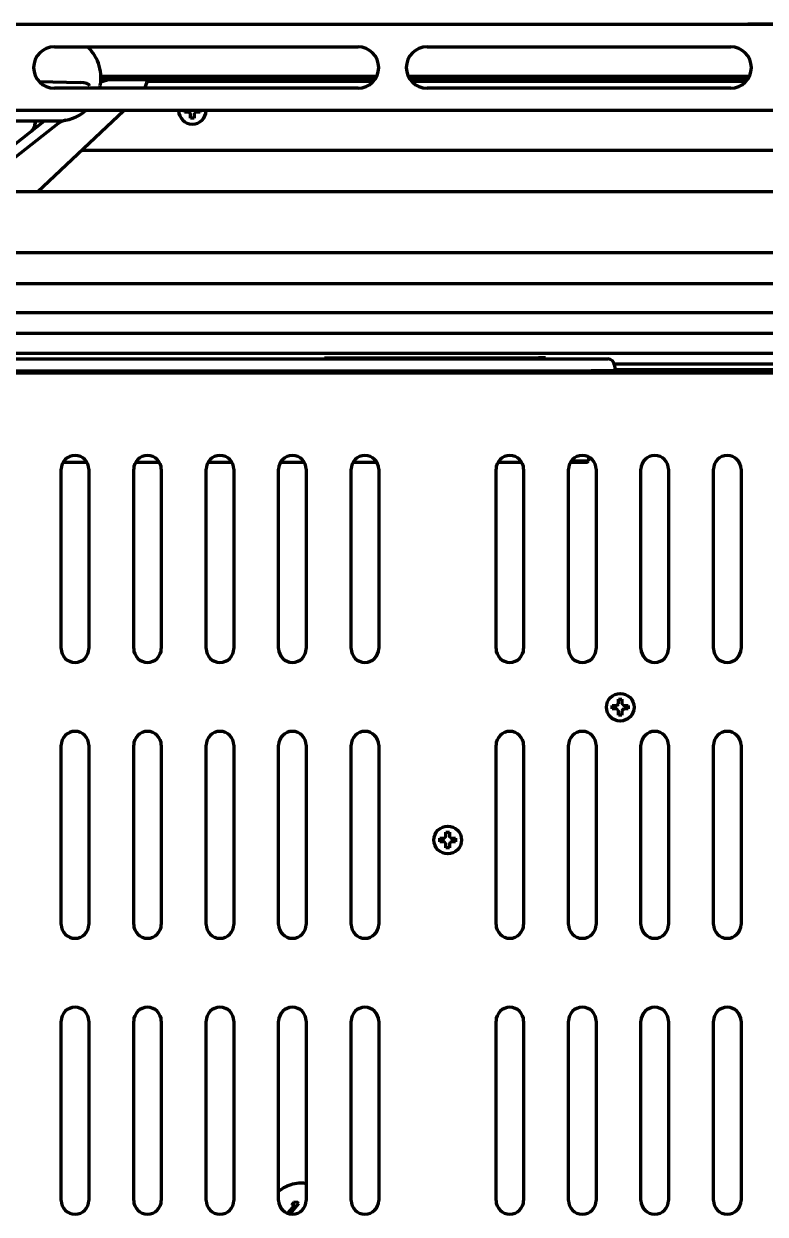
# Model space of a CAD drawing. Header units: inches. Extents: x 904 to 7172, y 213 to 5528.
# Drawn here: x 2975.3 to 3190.1, y 5104 to 5449.2 of the extents above; entities that cross this region are included whole.
import ezdxf

# ---------------------------------------------------------------- set-up
doc = ezdxf.new("R2010")
doc.units = ezdxf.units.IN

msp = doc.modelspace()

# ---------------------------------------------------------------- linework, layer by layer
at = {"linetype": 'Continuous', "lineweight": 70}
for p, q in [((3517.12, 5449.03), (2971.12, 5449.03)), ((3156.38, 5449.2), (3156.38, 5449.03)), ((3178.98, 5449.2), (3178.98, 5449.03)), ((3185.14, 5449.2), (3185.14, 5449.03)), ((2984.12, 5442.53), (3072.12, 5442.53)), ((3092.12, 5442.53), (3180.12, 5442.53)), ((2997.61, 5434.03), (3077.57, 5434.03)), ((3086.67, 5434.03), (3185.58, 5434.03)), ((2979.74, 5432.43), (2991.62, 5432.22)), ((3072.12, 5430.53), (2984.12, 5430.53)), ((3000.19, 5433.03), (2997.55, 5432.24)), ((2997.61, 5433.03), (3076.99, 5433.03)), ((3010.98, 5432.53), (3076.59, 5432.53)), ((3087.25, 5433.03), (3185, 5433.03)), ((3087.65, 5432.53), (3184.59, 5432.53)), ((3180.12, 5430.53), (3092.12, 5430.53)), ((3517.12, 5424.03), (2971.12, 5424.03)), ((2979.22, 5400.53), (3004.21, 5424.03)), ((3021.82, 5423.63), (3021.82, 5424.03)), ((3026.42, 5424.03), (3026.42, 5423.63)), ((2985.18, 5420.25), (2921.62, 5370.6)), ((2923.51, 5375.88), (2981.3, 5421.03)), ((2961.23, 5421.03), (2985.12, 5421.03)), ((2991.99, 5412.53), (3496.25, 5412.53)), ((3524.4, 5400.53), (2963.84, 5400.53)), ((2937.35, 5382.88), (3550.88, 5382.88)), ((2925.83, 5373.88), (3562.4, 5373.88)), ((2912.56, 5365.48), (3573.68, 5365.48)), ((2914.63, 5359.48), (3571.61, 5359.48)), ((2914.62, 5352.03), (3139.5, 5352.03)), ((3228.12, 5353.56), (2917.37, 5353.56)), ((3062.42, 5352.33), (3064.42, 5352.33)), ((3062.42, 5352.03), (3062.42, 5352.33)), ((3064.42, 5352.33), (3124.42, 5352.33)), ((3126.42, 5352.33), (3124.42, 5352.33)), ((3126.42, 5352.33), (3126.42, 5352.03)), ((3139.5, 5352.03), (3144.48, 5352.03)), ((3146.4, 5350.59), (3215.17, 5350.59)), ((2914.62, 5348.53), (3139.65, 5348.53)), ((2914.63, 5348.03), (3228.12, 5348.03)), ((3010.99, 5348.53), (3011, 5348.03)), ((3014.23, 5348.03), (3014.24, 5348.53)), ((3080.99, 5348.53), (3081, 5348.03)), ((3084.23, 5348.03), (3084.24, 5348.53)), ((3098.66, 5348.53), (3098.66, 5348.03)), ((3106.57, 5348.03), (3106.58, 5348.53)), ((3139.12, 5348.53), (3139.11, 5348.03)), ((3146.62, 5348.53), (3139.65, 5348.53)), ((3146.47, 5350.2), (3146.62, 5348.53)), ((3146.59, 5348.92), (3215.13, 5348.92)), ((3138.9, 5323.61), (3138.89, 5322.52)), ((2986.12, 5268.03), (2986.12, 5320.03)), ((2993.58, 5322.03), (2986.66, 5322.03)), ((2994.12, 5320.03), (2994.12, 5268.03)), ((3007.12, 5268.03), (3007.12, 5320.03)), ((3014.58, 5322.03), (3007.66, 5322.03)), ((3015.12, 5320.03), (3015.12, 5268.03)), ((3028.12, 5268.03), (3028.12, 5320.03)), ((3035.58, 5322.03), (3028.65, 5322.03)), ((3036.12, 5320.03), (3036.12, 5268.03)), ((3049.12, 5268.03), (3049.12, 5320.03)), ((3056.58, 5322.03), (3049.65, 5322.03)), ((3057.12, 5320.03), (3057.12, 5268.03)), ((3070.12, 5268.03), (3070.12, 5320.03)), ((3077.58, 5322.03), (3070.65, 5322.03)), ((3078.12, 5320.03), (3078.12, 5268.03)), ((3112.12, 5268.03), (3112.12, 5320.03)), ((3119.58, 5322.03), (3112.65, 5322.03)), ((3120.12, 5320.03), (3120.12, 5268.03)), ((3133.12, 5268.03), (3133.12, 5320.03)), ((3134.39, 5322.03), (3133.65, 5322.03)), ((3138.39, 5322.03), (3134.39, 5322.03)), ((3141.12, 5320.03), (3141.12, 5268.03)), ((3154.12, 5268.03), (3154.12, 5320.03)), ((3162.12, 5320.03), (3162.12, 5268.03)), ((3175.12, 5268.03), (3175.12, 5320.03)), ((3183.12, 5320.03), (3183.12, 5268.03)), ((3145.82, 5251.03), (3145.82, 5251.53)), ((3145.82, 5250.53), (3145.82, 5251.03)), ((3150.42, 5251.53), (3150.42, 5251.03)), ((3150.42, 5251.03), (3150.42, 5250.53)), ((2986.12, 5188.03), (2986.12, 5240.03)), ((2994.12, 5240.03), (2994.12, 5188.03)), ((3007.12, 5188.03), (3007.12, 5240.03)), ((3015.12, 5240.03), (3015.12, 5188.03)), ((3028.12, 5188.03), (3028.12, 5240.03)), ((3036.12, 5240.03), (3036.12, 5188.03)), ((3049.12, 5188.03), (3049.12, 5240.03)), ((3057.12, 5240.03), (3057.12, 5188.03)), ((3070.12, 5188.03), (3070.12, 5240.03)), ((3078.12, 5240.03), (3078.12, 5188.03)), ((3112.12, 5188.03), (3112.12, 5240.03)), ((3120.12, 5240.03), (3120.12, 5188.03)), ((3133.12, 5188.03), (3133.12, 5240.03)), ((3141.12, 5240.03), (3141.12, 5188.03)), ((3154.12, 5188.03), (3154.12, 5240.03)), ((3162.12, 5240.03), (3162.12, 5188.03)), ((3175.12, 5188.03), (3175.12, 5240.03)), ((3183.12, 5240.03), (3183.12, 5188.03)), ((3095.82, 5212.53), (3095.82, 5213.03)), ((3095.82, 5212.03), (3095.82, 5212.53)), ((3100.42, 5213.03), (3100.42, 5212.53)), ((3100.42, 5212.53), (3100.42, 5212.03)), ((2986.12, 5108.03), (2986.12, 5160.03)), ((2994.12, 5160.03), (2994.12, 5108.03)), ((3007.12, 5108.03), (3007.12, 5160.03)), ((3015.12, 5160.03), (3015.12, 5108.03)), ((3028.12, 5108.03), (3028.12, 5160.03)), ((3036.12, 5160.03), (3036.12, 5108.03)), ((3049.12, 5108.03), (3049.12, 5160.03)), ((3057.12, 5160.03), (3057.12, 5108.03)), ((3070.12, 5108.03), (3070.12, 5160.03)), ((3078.12, 5160.03), (3078.12, 5108.03)), ((3112.12, 5108.03), (3112.12, 5160.03)), ((3120.12, 5160.03), (3120.12, 5108.03)), ((3133.12, 5108.03), (3133.12, 5160.03)), ((3141.12, 5160.03), (3141.12, 5108.03)), ((3154.12, 5108.03), (3154.12, 5160.03)), ((3162.12, 5160.03), (3162.12, 5108.03)), ((3175.12, 5108.03), (3175.12, 5160.03)), ((3183.12, 5160.03), (3183.12, 5108.03)), ((3053.17, 5112.72), (3053.17, 5112.72)), ((3053.87, 5106.85), (3051.72, 5104.28)), ((3053.87, 5106.84), (3051.72, 5104.28)), ((3052.45, 5104.09), (3055, 5107.12)), ((3053.41, 5107.38), (3052.81, 5106.66)), ((3052.81, 5106.66), (3053.87, 5106.84)), ((3052.81, 5106.66), (3052.82, 5106.66)), ((3053.42, 5107.38), (3052.82, 5106.66)), ((3052.82, 5106.66), (3053.87, 5106.85)), ((3053.41, 5107.38), (3053.42, 5107.38)), ((3054.47, 5107.56), (3053.42, 5107.38)), ((3053.87, 5106.84), (3053.87, 5106.85)), ((3055, 5107.12), (3054.47, 5107.56)), ((3056.76, 5106.37), (3056.42, 5106.25)), ((3056.42, 5106.25), (3056.43, 5106.25)), ((3056.42, 5106.25), (3056.61, 5106.09)), ((3056.76, 5106.37), (3056.43, 5106.25)), ((3056.43, 5106.25), (3056.62, 5106.09))]:
    msp.add_line(p, q, dxfattribs=at)
for centre in [(3148.12, 5251.03), (3098.12, 5212.53)]:
    msp.add_circle(centre, 4, dxfattribs=at)
for centre, radius, start, end in [((2984.12, 5436.53), 6, 90, 270), ((2985.12, 5433.53), 12.5, 346.1142, 46.0542), ((3072.12, 5436.53), 6, 270, 90), ((3092.12, 5436.53), 6, 90, 270), ((3180.12, 5436.53), 6, 270, 90), ((3003.12, 5433.99), 8, 334.3874, 350.2241), ((2985.12, 5433.53), 12.5, 270, 310.5375), ((3024.12, 5424.13), 4, 181.4344, 358.5713), ((2988.26, 5416.31), 5, 100.3502, 128), ((3144.48, 5350.03), 2, 5, 90), ((2990.12, 5320.03), 4, 0, 180), ((3011.12, 5320.03), 4, 0, 180), ((3032.12, 5320.03), 4, 0, 180), ((3053.12, 5320.03), 4, 0, 180), ((3074.12, 5320.03), 4, 0, 180), ((3116.12, 5320.03), 4, 0, 180), ((3137.12, 5320.03), 4, 0, 180), ((3158.12, 5320.03), 4, 0, 180), ((3179.12, 5320.03), 4, 0, 180), ((3138.39, 5322.53), 0.5, 270, 359.5), ((2990.12, 5268.03), 4, 180, 0), ((3011.12, 5268.03), 4, 180, 0), ((3032.12, 5268.03), 4, 180, 0), ((3053.12, 5268.03), 4, 180, 0), ((3074.12, 5268.03), 4, 180, 0), ((3116.12, 5268.03), 4, 180, 0), ((3137.12, 5268.03), 4, 180, 0), ((3158.12, 5268.03), 4, 180, 0), ((3179.12, 5268.03), 4, 180, 0), ((2990.12, 5240.03), 4, 0, 180), ((3011.12, 5240.03), 4, 0, 180), ((3032.12, 5240.03), 4, 0, 180), ((3053.12, 5240.03), 4, 0, 180), ((3074.12, 5240.03), 4, 0, 180), ((3116.12, 5240.03), 4, 0, 180), ((3137.12, 5240.03), 4, 0, 180), ((3158.12, 5240.03), 4, 0, 180), ((3179.12, 5240.03), 4, 0, 180), ((2990.12, 5188.03), 4, 180, 0), ((3011.12, 5188.03), 4, 180, 0), ((3032.12, 5188.03), 4, 180, 0), ((3053.12, 5188.03), 4, 180, 0), ((3074.12, 5188.03), 4, 180, 0), ((3116.12, 5188.03), 4, 180, 0), ((3137.12, 5188.03), 4, 180, 0), ((3158.12, 5188.03), 4, 180, 0), ((3179.12, 5188.03), 4, 180, 0), ((2990.12, 5160.03), 4, 0, 180), ((3011.12, 5160.03), 4, 0, 180), ((3032.12, 5160.03), 4, 0, 180), ((3053.12, 5160.03), 4, 0, 180), ((3074.12, 5160.03), 4, 0, 180), ((3116.12, 5160.03), 4, 0, 180), ((3137.12, 5160.03), 4, 0, 180), ((3158.12, 5160.03), 4, 0, 180), ((3179.12, 5160.03), 4, 0, 180), ((2990.12, 5108.03), 4, 180, 0), ((3011.12, 5108.03), 4, 180, 0), ((3032.12, 5108.03), 4, 180, 0), ((3053.12, 5108.03), 4, 180, 0), ((3074.12, 5108.03), 4, 180, 0), ((3116.12, 5108.03), 4, 180, 0), ((3137.12, 5108.03), 4, 180, 0), ((3158.12, 5108.03), 4, 180, 0), ((3179.12, 5108.03), 4, 180, 0)]:
    msp.add_arc(centre, radius, start, end, dxfattribs=at)
for centre, major_axis, ratio, start_param, end_param in [((2991.6, 5431.22), (2.7, -0.05), 0.369633, 0.010548, 1.570796), ((3134.39, 5322.53), (4.5, 0), 0.00097, 4.712458, 6.283178), ((3055.6, 5103.02), (-0.72, -9.97), 0.99983, 3.458797, 3.91904), ((3055.6, 5103.02), (-2.43, 9.7), 0.999838, 0, 0.460394), ((3055.6, 5103.02), (-2.43, 9.7), 0.999838, 6.038193, 6.283185), ((3055.6, 5103.02), (-2.43, 9.7), 0.999838, 5.885728, 6.038193)]:
    msp.add_ellipse(centre, major_axis=major_axis, ratio=ratio, start_param=start_param, end_param=end_param, dxfattribs=at)
for points, weights, knots in [([(3156.38, 5449.13), (3156.38, 5449.13), (3156.39, 5449.13), (3156.43, 5449.13), (3156.56, 5449.13), (3156.8, 5449.13), (3157.05, 5449.13), (3157.39, 5449.13), (3158.11, 5449.13), (3158.43, 5449.13), (3159.16, 5449.13), (3159.56, 5449.13), (3160.45, 5449.13), (3160.94, 5449.13), (3162.04, 5449.13), (3162.65, 5449.13), (3163.66, 5449.13), (3164.05, 5449.13), (3164.8, 5449.13), (3165.16, 5449.13), (3165.89, 5449.13), (3166.26, 5449.13), (3167.05, 5449.13), (3167.46, 5449.13), (3171.56, 5449.13), (3175.51, 5449.13), (3181.14, 5449.13), (3182.6, 5449.13), (3184.08, 5449.13)], [0.499358442242, 0.499533058313, 0.499748137627, 0.498416120355, 0.498416120355, 0.500003680185, 0.498702961474, 0.498702961474, 0.499514934223, 0.499514934223, 0.499556287066, 0.499556287066, 0.499619738583, 0.499619738583, 0.499803196126, 0.499803196126, 0.499966690231, 0.499966690231, 0.49992872485, 0.49992872485, 0.499925885485, 0.499925885485, 0.499958910845, 0.499958910845, 0.497922649304, 0.497922649304, 0.499784760504, 0.499629908783, 0.499539125021], [0, 0, 0, 0, 0.011995, 0.011995, 0.088537, 0.088537, 0.088537, 0.167897, 0.167897, 0.221477, 0.221477, 0.275903, 0.275903, 0.334128, 0.334128, 0.399079, 0.399079, 0.439161, 0.439161, 0.474778, 0.474778, 0.509886, 0.509886, 0.548395, 0.548395, 0.88325, 0.88325, 1, 1, 1, 1]), ([(3245.7, 5449.13), (3245.62, 5449.13), (3245.54, 5449.13), (3244.59, 5449.13), (3243.72, 5449.13), (3241.77, 5449.13), (3240.68, 5449.13), (3238.55, 5449.13), (3237.51, 5449.13), (3235.25, 5449.13), (3234.02, 5449.13), (3231.08, 5449.13), (3229.35, 5449.13), (3226.28, 5449.13), (3224.92, 5449.13), (3222.69, 5449.13), (3221.82, 5449.13), (3220.27, 5449.13), (3219.59, 5449.13), (3218.22, 5449.13), (3217.53, 5449.13), (3216.01, 5449.13), (3215.17, 5449.13), (3213.51, 5449.13), (3212.7, 5449.13), (3211.11, 5449.13), (3210.33, 5449.13), (3208.81, 5449.13), (3208.08, 5449.13), (3206.96, 5449.13), (3206.58, 5449.13), (3205.74, 5449.13), (3205.28, 5449.13), (3204.36, 5449.13), (3203.9, 5449.13), (3203.08, 5449.13), (3202.73, 5449.13), (3201.38, 5449.13), (3200.41, 5449.13), (3199.46, 5449.13), (3198.53, 5449.13), (3197.63, 5449.13), (3196.76, 5449.13), (3195.87, 5449.13), (3195.02, 5449.13), (3193.36, 5449.13), (3192.55, 5449.13), (3191.35, 5449.13), (3190.93, 5449.13), (3190.15, 5449.13), (3189.78, 5449.13), (3189.08, 5449.13), (3188.74, 5449.13), (3188.04, 5449.13), (3187.69, 5449.13), (3187.15, 5449.13), (3186.95, 5449.13), (3186.5, 5449.13), (3186.24, 5449.13), (3185.71, 5449.13), (3185.43, 5449.13), (3185.15, 5449.13), (3185.15, 5449.13), (3185.14, 5449.13), (3185.14, 5449.13)], [0.500012683888, 0.500017460794, 0.500022846835, 0.49999224639, 0.49999224639, 0.499982937989, 0.499982937989, 0.499973806451, 0.499973806451, 0.499996723387, 0.499996723387, 0.500024715037, 0.500024715037, 0.500027453769, 0.500027453769, 0.500010452456, 0.500010452456, 0.499988344513, 0.499988344513, 0.499984734416, 0.499984734416, 0.499859741035, 0.499859741035, 0.499772165641, 0.499772165641, 0.499731419008, 0.499731419008, 0.499559423038, 0.499559423038, 0.499666780446, 0.499666780446, 0.499918789299, 0.499918789299, 0.499918892039, 0.499918892039, 0.499564850303, 0.499564850303, 0.498972995834, 0.498972995834, 0.500028842012, 0.498832867725, 0.498832867725, 0.500028842012, 0.498906283356, 0.498906283356, 0.499287120527, 0.499287120527, 0.499893163609, 0.499893163609, 0.499822434289, 0.499822434289, 0.499836242554, 0.499836242554, 0.499934379805, 0.499934379805, 0.499935455777, 0.499935455777, 0.500016243918, 0.500016243918, 0.500028611503, 0.500028611503, 0.500028842012, 0.476288732985, 0.461322605287, 0.455130458919], [0, 0, 0, 0, 0.003724, 0.003724, 0.043414, 0.043414, 0.094358, 0.094358, 0.143779, 0.143779, 0.20314, 0.20314, 0.287732, 0.287732, 0.354483, 0.354483, 0.39688, 0.39688, 0.429603, 0.429603, 0.461861, 0.461861, 0.500679, 0.500679, 0.536869, 0.536869, 0.570482, 0.570482, 0.601606, 0.601606, 0.617284, 0.617284, 0.636444, 0.636444, 0.655357, 0.655357, 0.670161, 0.670161, 0.711388, 0.711388, 0.711388, 0.751677, 0.751677, 0.751677, 0.792976, 0.792976, 0.837152, 0.837152, 0.862107, 0.862107, 0.885367, 0.885367, 0.909267, 0.909267, 0.936188, 0.936188, 0.952222, 0.952222, 0.974866, 0.974866, 0.999484, 0.999484, 0.999484, 1, 1, 1, 1])]:
    msp.add_rational_spline(points, weights, degree=3, knots=knots, dxfattribs=at)
for points in [[(3023.12, 5423.63), (3023.06, 5423.63), (3022.96, 5423.63), (3022.79, 5423.63), (3022.64, 5423.63), (3022.48, 5423.63), (3022.33, 5423.63), (3022.17, 5423.63), (3022.01, 5423.63), (3021.88, 5423.63), (3021.82, 5423.63)], [(3023.62, 5423.13), (3023.59, 5423.16), (3023.54, 5423.21), (3023.47, 5423.28), (3023.4, 5423.35), (3023.33, 5423.42), (3023.26, 5423.49), (3023.19, 5423.56), (3023.14, 5423.61), (3023.12, 5423.63)], [(3025.12, 5423.63), (3025.09, 5423.61), (3025.05, 5423.56), (3024.98, 5423.49), (3024.9, 5423.41), (3024.83, 5423.34), (3024.76, 5423.27), (3024.69, 5423.2), (3024.64, 5423.15), (3024.62, 5423.13)], [(3024.62, 5423.13), (3024.62, 5423.07), (3024.62, 5422.97), (3024.62, 5422.81), (3024.62, 5422.65), (3024.62, 5422.49), (3024.62, 5422.34), (3024.62, 5422.18), (3024.62, 5422.02), (3024.62, 5421.89), (3024.62, 5421.83)], [(3024.62, 5421.83), (3024.45, 5421.83), (3024.12, 5421.83), (3023.79, 5421.83), (3023.62, 5421.83)], [(3147.12, 5250.53), (3147.06, 5250.53), (3146.96, 5250.53), (3146.79, 5250.53), (3146.64, 5250.53), (3146.48, 5250.53), (3146.33, 5250.53), (3146.17, 5250.53), (3146.01, 5250.53), (3145.88, 5250.53), (3145.82, 5250.53)], [(3147.12, 5251.53), (3147.14, 5251.55), (3147.19, 5251.6), (3147.26, 5251.67), (3147.33, 5251.74), (3147.4, 5251.81), (3147.48, 5251.89), (3147.55, 5251.96), (3147.59, 5252.01), (3147.62, 5252.03)], [(3147.62, 5250.03), (3147.59, 5250.06), (3147.54, 5250.11), (3147.47, 5250.18), (3147.4, 5250.25), (3147.33, 5250.32), (3147.26, 5250.39), (3147.19, 5250.46), (3147.14, 5250.51), (3147.12, 5250.53)], [(3147.62, 5252.03), (3147.62, 5252.08), (3147.62, 5252.19), (3147.62, 5252.35), (3147.62, 5252.51), (3147.62, 5252.67), (3147.62, 5252.82), (3147.62, 5252.98), (3147.62, 5253.14), (3147.62, 5253.27), (3147.62, 5253.33)], [(3147.62, 5253.33), (3147.79, 5253.33), (3148.12, 5253.33), (3148.45, 5253.33), (3148.62, 5253.33)], [(3148.62, 5252.03), (3148.64, 5252), (3148.7, 5251.95), (3148.77, 5251.88), (3148.84, 5251.81), (3148.91, 5251.74), (3148.98, 5251.67), (3149.05, 5251.6), (3149.1, 5251.55), (3149.12, 5251.53)], [(3149.12, 5250.53), (3149.09, 5250.51), (3149.05, 5250.46), (3148.98, 5250.39), (3148.9, 5250.31), (3148.83, 5250.24), (3148.76, 5250.17), (3148.69, 5250.1), (3148.64, 5250.05), (3148.62, 5250.03)], [(3149.12, 5251.53), (3149.17, 5251.53), (3149.28, 5251.53), (3149.44, 5251.53), (3149.6, 5251.53), (3149.76, 5251.53), (3149.91, 5251.53), (3150.07, 5251.53), (3150.23, 5251.53), (3150.35, 5251.53), (3150.42, 5251.53)], [(3148.62, 5248.73), (3148.45, 5248.73), (3148.12, 5248.73), (3147.79, 5248.73), (3147.62, 5248.73)], [(3148.62, 5250.03), (3148.62, 5249.97), (3148.62, 5249.87), (3148.62, 5249.71), (3148.62, 5249.55), (3148.62, 5249.39), (3148.62, 5249.24), (3148.62, 5249.08), (3148.62, 5248.92), (3148.62, 5248.79), (3148.62, 5248.73)], [(3097.12, 5213.03), (3097.14, 5213.05), (3097.19, 5213.1), (3097.26, 5213.17), (3097.33, 5213.24), (3097.4, 5213.31), (3097.48, 5213.39), (3097.55, 5213.46), (3097.59, 5213.51), (3097.62, 5213.53)], [(3097.62, 5213.53), (3097.62, 5213.58), (3097.62, 5213.69), (3097.62, 5213.85), (3097.62, 5214.01), (3097.62, 5214.17), (3097.62, 5214.32), (3097.62, 5214.48), (3097.62, 5214.64), (3097.62, 5214.77), (3097.62, 5214.83)], [(3097.62, 5214.83), (3097.79, 5214.83), (3098.12, 5214.83), (3098.45, 5214.83), (3098.62, 5214.83)], [(3098.62, 5213.53), (3098.64, 5213.5), (3098.7, 5213.45), (3098.77, 5213.38), (3098.84, 5213.31), (3098.91, 5213.24), (3098.98, 5213.17), (3099.05, 5213.1), (3099.1, 5213.05), (3099.12, 5213.03)], [(3099.12, 5213.03), (3099.17, 5213.03), (3099.28, 5213.03), (3099.44, 5213.03), (3099.6, 5213.03), (3099.76, 5213.03), (3099.91, 5213.03), (3100.07, 5213.03), (3100.23, 5213.03), (3100.35, 5213.03), (3100.42, 5213.03)], [(3097.12, 5212.03), (3097.06, 5212.03), (3096.96, 5212.03), (3096.79, 5212.03), (3096.64, 5212.03), (3096.48, 5212.03), (3096.33, 5212.03), (3096.17, 5212.03), (3096.01, 5212.03), (3095.88, 5212.03), (3095.82, 5212.03)], [(3097.62, 5211.53), (3097.59, 5211.56), (3097.54, 5211.61), (3097.47, 5211.68), (3097.4, 5211.75), (3097.33, 5211.82), (3097.26, 5211.89), (3097.19, 5211.96), (3097.14, 5212.01), (3097.12, 5212.03)], [(3098.62, 5210.23), (3098.45, 5210.23), (3098.12, 5210.23), (3097.79, 5210.23), (3097.62, 5210.23)], [(3099.12, 5212.03), (3099.09, 5212.01), (3099.05, 5211.96), (3098.98, 5211.89), (3098.9, 5211.81), (3098.83, 5211.74), (3098.76, 5211.67), (3098.69, 5211.6), (3098.64, 5211.55), (3098.62, 5211.53)], [(3098.62, 5211.53), (3098.62, 5211.47), (3098.62, 5211.37), (3098.62, 5211.21), (3098.62, 5211.05), (3098.62, 5210.89), (3098.62, 5210.74), (3098.62, 5210.58), (3098.62, 5210.42), (3098.62, 5210.29), (3098.62, 5210.23)]]:
    msp.add_open_spline(points, degree=3, dxfattribs=at)
for points, knots in [([(3023.62, 5421.83), (3023.62, 5422.03), (3023.62, 5422.24), (3023.62, 5422.57), (3023.62, 5422.68), (3023.62, 5422.9), (3023.62, 5423.01), (3023.62, 5423.13)], [0, 0, 0, 0, 0.5, 0.5, 0.75, 0.75, 1, 1, 1, 1]), ([(3026.42, 5423.63), (3026.22, 5423.63), (3026.01, 5423.63), (3025.68, 5423.63), (3025.57, 5423.63), (3025.35, 5423.63), (3025.23, 5423.63), (3025.12, 5423.63)], [0, 0, 0, 0, 0.5, 0.5, 0.75, 0.75, 1, 1, 1, 1]), ([(2978.42, 5419.75), (2978.33, 5419.46), (2978.13, 5418.95), (2977.76, 5418.4), (2977.51, 5418.11), (2977.4, 5418), (2977.37, 5417.97), (2977.37, 5417.96)], [0, 0, 0, 0, 0.386794, 0.716795, 0.856041, 0.980586, 1, 1, 1, 1]), ([(2978.42, 5419.76), (2978.43, 5419.8), (2978.48, 5419.99), (2978.54, 5420.34), (2978.57, 5420.72), (2978.57, 5420.95), (2978.56, 5421.03)], [0, 0, 0, 0, 0.113945, 0.459756, 0.805568, 1, 1, 1, 1]), ([(2978.56, 5421.03), (2978.56, 5420.92), (2978.57, 5420.49), (2978.54, 5420.05), (2978.42, 5419.75), (2978.42, 5419.75)], [0, 0, 0, 0, 0.246365, 0.997324, 1, 1, 1, 1]), ([(3145.82, 5251.53), (3146.02, 5251.53), (3146.23, 5251.53), (3146.56, 5251.53), (3146.67, 5251.53), (3146.89, 5251.53), (3147, 5251.53), (3147.12, 5251.53)], [0, 0, 0, 0, 0.5, 0.5, 0.75, 0.75, 1, 1, 1, 1]), ([(3148.62, 5253.33), (3148.62, 5253.13), (3148.62, 5252.92), (3148.62, 5252.59), (3148.62, 5252.48), (3148.62, 5252.26), (3148.62, 5252.14), (3148.62, 5252.03)], [0, 0, 0, 0, 0.5, 0.5, 0.75, 0.75, 1, 1, 1, 1]), ([(3150.42, 5250.53), (3150.22, 5250.53), (3150.01, 5250.53), (3149.68, 5250.53), (3149.57, 5250.53), (3149.35, 5250.53), (3149.23, 5250.53), (3149.12, 5250.53)], [0, 0, 0, 0, 0.5, 0.5, 0.75, 0.75, 1, 1, 1, 1]), ([(3147.62, 5248.73), (3147.62, 5248.93), (3147.62, 5249.14), (3147.62, 5249.47), (3147.62, 5249.58), (3147.62, 5249.8), (3147.62, 5249.91), (3147.62, 5250.03)], [0, 0, 0, 0, 0.5, 0.5, 0.75, 0.75, 1, 1, 1, 1]), ([(3095.82, 5213.03), (3096.02, 5213.03), (3096.23, 5213.03), (3096.56, 5213.03), (3096.67, 5213.03), (3096.89, 5213.03), (3097, 5213.03), (3097.12, 5213.03)], [0, 0, 0, 0, 0.5, 0.5, 0.75, 0.75, 1, 1, 1, 1]), ([(3098.62, 5214.83), (3098.62, 5214.63), (3098.62, 5214.42), (3098.62, 5214.09), (3098.62, 5213.98), (3098.62, 5213.76), (3098.62, 5213.64), (3098.62, 5213.53)], [0, 0, 0, 0, 0.5, 0.5, 0.75, 0.75, 1, 1, 1, 1]), ([(3097.62, 5210.23), (3097.62, 5210.43), (3097.62, 5210.64), (3097.62, 5210.97), (3097.62, 5211.08), (3097.62, 5211.3), (3097.62, 5211.41), (3097.62, 5211.53)], [0, 0, 0, 0, 0.5, 0.5, 0.75, 0.75, 1, 1, 1, 1]), ([(3100.42, 5212.03), (3100.22, 5212.03), (3100.01, 5212.03), (3099.68, 5212.03), (3099.57, 5212.03), (3099.35, 5212.03), (3099.23, 5212.03), (3099.12, 5212.03)], [0, 0, 0, 0, 0.5, 0.5, 0.75, 0.75, 1, 1, 1, 1])]:
    msp.add_open_spline(points, degree=3, knots=knots, dxfattribs=at)

doc.saveas('drawing.dxf')
